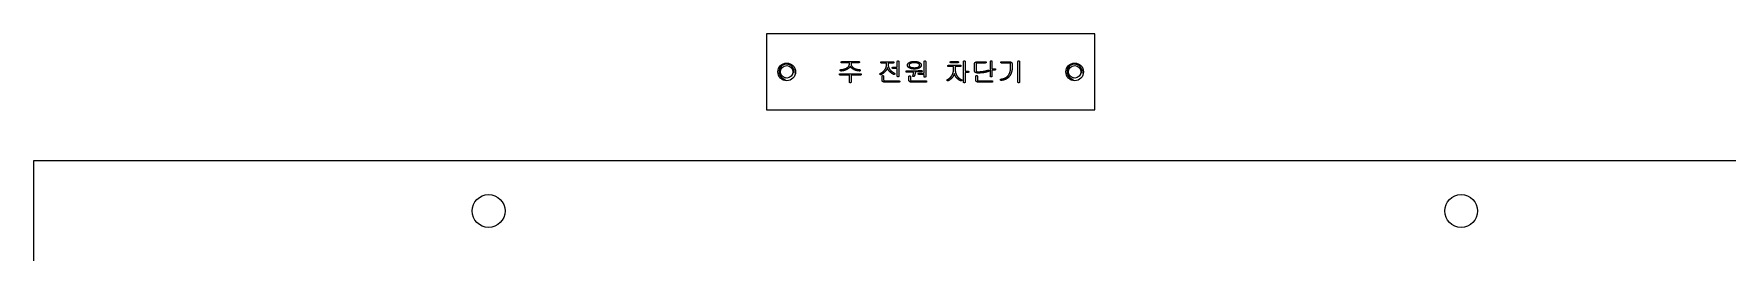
# Model space of a CAD drawing. Header units: millimetres. Extents: x 0 to 10092, y 0 to 7128.
# Drawn here: x 4389 to 4724.2, y 3740.6 to 3783.7 of the extents above; entities that cross this region are included whole.
import ezdxf

# ---------------------------------------------------------------- set-up
doc = ezdxf.new("R2010")
doc.units = ezdxf.units.MM
doc.header["$LTSCALE"] = 12
doc.layers.add('가시적인 것(ISO)', color=3, linetype='Continuous', lineweight=5, true_color=0x00ff00)
doc.layers.add('가시적인 좁은 것(ISO)', color=3, linetype='Continuous', lineweight=5, true_color=0x00ff00)

msp = doc.modelspace()

# ---------------------------------------------------------------- linework, layer by layer
at = {"layer": '가시적인 것(ISO)'}
for p, q in [((4599.017, 3783.709), (4534.017, 3783.709)), ((4534.017, 3783.709), (4534.017, 3768.709)), ((4599.017, 3768.709), (4599.017, 3783.709)), ((4550.449, 3777.973), (4548.931, 3777.973)), ((4548.936, 3778.238), (4552.278, 3778.238)), ((4550.449, 3777.797), (4550.449, 3777.973)), ((4550.75, 3777.973), (4550.75, 3777.792)), ((4552.278, 3777.973), (4550.75, 3777.973)), ((4557.791, 3777.953), (4556.765, 3777.953)), ((4556.77, 3778.217), (4559.123, 3778.217)), ((4557.791, 3777.673), (4557.791, 3777.953)), ((4558.097, 3777.953), (4558.097, 3777.683)), ((4559.123, 3777.953), (4558.097, 3777.953)), ((4559.029, 3777.129), (4559.915, 3777.129)), ((4559.915, 3777.129), (4559.915, 3778.233)), ((4560.226, 3778.238), (4560.226, 3775.378)), ((4565.221, 3775.958), (4565.221, 3778.233)), ((4565.532, 3778.238), (4565.532, 3775.3)), ((4571.055, 3777.248), (4570.029, 3777.248)), ((4570.035, 3777.512), (4572.387, 3777.512)), ((4570.542, 3778.248), (4571.869, 3778.248)), ((4571.89, 3777.984), (4570.542, 3777.984)), ((4571.055, 3776.704), (4571.055, 3777.248)), ((4571.361, 3777.248), (4571.361, 3776.704)), ((4572.387, 3777.248), (4571.361, 3777.248)), ((4573.035, 3774.191), (4573.035, 3778.233)), ((4573.34, 3778.233), (4573.34, 3776.336)), ((4575.195, 3776.492), (4575.195, 3777.73)), ((4575.501, 3777.642), (4575.501, 3776.517)), ((4575.698, 3778.217), (4577.34, 3778.217)), ((4577.335, 3777.953), (4575.765, 3777.953)), ((4578.34, 3775.367), (4578.34, 3778.238)), ((4578.646, 3778.238), (4578.646, 3776.813)), ((4580.553, 3778.217), (4582.086, 3778.217)), ((4582.097, 3777.953), (4580.558, 3777.953)), ((4582.346, 3777.124), (4582.346, 3777.73)), ((4582.641, 3777.725), (4582.641, 3777.113)), ((4583.791, 3774.201), (4583.791, 3778.233)), ((4584.102, 3778.233), (4584.102, 3774.201)), ((4550.449, 3775.585), (4548.568, 3775.585)), ((4548.589, 3775.849), (4552.62, 3775.849)), ((4550.449, 3774.196), (4550.449, 3775.585)), ((4550.75, 3775.585), (4550.75, 3774.201)), ((4552.631, 3775.585), (4550.75, 3775.585)), ((4556.895, 3774.626), (4556.895, 3775.315)), ((4557.206, 3775.315), (4557.206, 3774.668)), ((4560.252, 3774.165), (4557.408, 3774.165)), ((4557.46, 3774.429), (4560.252, 3774.429)), ((4559.915, 3776.87), (4559.055, 3776.87)), ((4559.915, 3775.378), (4559.915, 3776.87)), ((4563.112, 3776.165), (4561.77, 3776.15)), ((4562.195, 3774.626), (4562.195, 3775.279)), ((4562.506, 3775.279), (4562.506, 3774.668)), ((4565.568, 3774.165), (4562.688, 3774.165)), ((4562.76, 3774.429), (4565.568, 3774.429)), ((4563.112, 3775.937), (4563.112, 3776.165)), ((4564.698, 3776.217), (4563.423, 3776.181)), ((4563.423, 3776.181), (4563.423, 3775.973)), ((4564.195, 3775.958), (4565.221, 3775.958)), ((4565.221, 3775.699), (4564.226, 3775.699)), ((4565.221, 3775.3), (4565.221, 3775.699)), ((4573.34, 3776.336), (4573.915, 3776.336)), ((4573.34, 3776.082), (4573.34, 3774.191)), ((4573.915, 3776.082), (4573.34, 3776.082)), ((4575.449, 3774.637), (4575.449, 3775.321)), ((4575.755, 3775.321), (4575.755, 3774.668)), ((4578.646, 3774.165), (4575.962, 3774.165)), ((4576.004, 3774.429), (4578.646, 3774.429)), ((4578.646, 3776.813), (4579.211, 3776.813)), ((4578.646, 3776.549), (4578.646, 3775.367)), ((4579.211, 3776.549), (4578.646, 3776.549)), ((4534.017, 3768.709), (4599.017, 3768.709)), ((4389.017, 3353.709), (4389.017, 3758.709)), ((4389.017, 3758.709), (4744.017, 3758.709))]:
    msp.add_line(p, q, dxfattribs=at)
for centre, radius in [((4538.017, 3776.209), 1.75), ((4538.017, 3776.209), 1.229), ((4595.017, 3776.209), 1.75), ((4595.017, 3776.209), 1.229), ((4479.017, 3748.709), 3.25), ((4671.517, 3748.709), 3.25)]:
    msp.add_circle(centre, radius, dxfattribs=at)
for points in [[(4548.791, 3778.108), (4548.791, 3778.238), (4548.936, 3778.238)], [(4548.931, 3777.973), (4548.786, 3777.973), (4548.791, 3778.108)], [(4549.957, 3777.02), (4550.449, 3777.352), (4550.449, 3777.797)], [(4550.599, 3777.336), (4550.454, 3776.984), (4549.988, 3776.714)], [(4551.211, 3776.72), (4550.734, 3776.994), (4550.599, 3777.336)], [(4550.75, 3777.792), (4550.75, 3777.346), (4551.237, 3777.02)], [(4552.278, 3778.238), (4552.408, 3778.238), (4552.408, 3778.108)], [(4552.408, 3778.108), (4552.408, 3777.973), (4552.278, 3777.973)], [(4556.625, 3778.087), (4556.625, 3778.217), (4556.77, 3778.217)], [(4556.765, 3777.953), (4556.62, 3777.953), (4556.625, 3778.087)], [(4557.413, 3776.585), (4557.791, 3777.067), (4557.791, 3777.673)], [(4558.097, 3777.683), (4558.097, 3777.082), (4558.485, 3776.616)], [(4558.884, 3776.999), (4558.884, 3777.056), (4558.921, 3777.093)], [(4558.921, 3777.093), (4558.957, 3777.129), (4559.029, 3777.129)], [(4559.123, 3778.217), (4559.252, 3778.217), (4559.252, 3778.087)], [(4559.252, 3778.087), (4559.252, 3777.953), (4559.123, 3777.953)], [(4559.915, 3778.233), (4559.915, 3778.3), (4559.962, 3778.341)], [(4559.962, 3778.341), (4560.004, 3778.378), (4560.071, 3778.378)], [(4560.071, 3778.378), (4560.133, 3778.378), (4560.175, 3778.341)], [(4560.175, 3778.341), (4560.226, 3778.305), (4560.226, 3778.238)], [(4561.931, 3777.517), (4561.931, 3777.834), (4562.257, 3778.041)], [(4562.257, 3776.999), (4561.931, 3777.207), (4561.931, 3777.517)], [(4562.48, 3777.859), (4562.237, 3777.725), (4562.237, 3777.517)], [(4562.237, 3777.517), (4562.237, 3777.315), (4562.48, 3777.181)], [(4562.257, 3778.041), (4562.625, 3778.274), (4563.289, 3778.274)], [(4563.289, 3778.01), (4562.76, 3778.01), (4562.48, 3777.859)], [(4562.48, 3777.181), (4562.76, 3777.03), (4563.289, 3777.03)], [(4563.289, 3778.274), (4563.947, 3778.274), (4564.314, 3778.041)], [(4564.092, 3777.859), (4563.812, 3778.01), (4563.289, 3778.01)], [(4563.289, 3777.03), (4563.812, 3777.03), (4564.092, 3777.181)], [(4564.34, 3777.517), (4564.34, 3777.725), (4564.092, 3777.859)], [(4564.092, 3777.181), (4564.34, 3777.315), (4564.34, 3777.517)], [(4564.314, 3778.041), (4564.646, 3777.834), (4564.646, 3777.517)], [(4564.646, 3777.517), (4564.646, 3777.207), (4564.314, 3776.999)], [(4565.221, 3778.233), (4565.221, 3778.3), (4565.268, 3778.341)], [(4565.268, 3778.341), (4565.309, 3778.378), (4565.377, 3778.378)], [(4565.377, 3778.378), (4565.439, 3778.378), (4565.48, 3778.341)], [(4565.48, 3778.341), (4565.532, 3778.305), (4565.532, 3778.238)], [(4570.029, 3777.248), (4569.884, 3777.248), (4569.89, 3777.383)], [(4569.89, 3777.383), (4569.89, 3777.512), (4570.035, 3777.512)], [(4570.392, 3778.119), (4570.392, 3778.248), (4570.542, 3778.248)], [(4570.542, 3777.984), (4570.392, 3777.984), (4570.392, 3778.119)], [(4571.869, 3778.248), (4572.004, 3778.248), (4572.009, 3778.119)], [(4572.009, 3778.119), (4572.014, 3777.984), (4571.89, 3777.984)], [(4572.387, 3777.512), (4572.517, 3777.512), (4572.517, 3777.383)], [(4572.517, 3777.383), (4572.517, 3777.248), (4572.387, 3777.248)], [(4573.035, 3778.233), (4573.035, 3778.3), (4573.081, 3778.341)], [(4573.081, 3778.341), (4573.123, 3778.372), (4573.185, 3778.372)], [(4573.185, 3778.372), (4573.247, 3778.372), (4573.289, 3778.341)], [(4573.289, 3778.341), (4573.34, 3778.3), (4573.34, 3778.233)], [(4575.195, 3777.73), (4575.195, 3777.942), (4575.325, 3778.077)], [(4575.325, 3778.077), (4575.465, 3778.217), (4575.698, 3778.217)], [(4575.553, 3777.885), (4575.501, 3777.823), (4575.501, 3777.642)], [(4575.765, 3777.953), (4575.61, 3777.953), (4575.553, 3777.885)], [(4577.491, 3778.087), (4577.485, 3777.953), (4577.335, 3777.953)], [(4577.34, 3778.217), (4577.491, 3778.217), (4577.491, 3778.087)], [(4578.34, 3778.238), (4578.34, 3778.378), (4578.491, 3778.378)], [(4578.491, 3778.378), (4578.646, 3778.378), (4578.646, 3778.238)], [(4580.413, 3778.087), (4580.408, 3778.217), (4580.553, 3778.217)], [(4580.558, 3777.953), (4580.413, 3777.953), (4580.413, 3778.087)], [(4581.827, 3775.429), (4582.346, 3776.03), (4582.346, 3777.124)], [(4582.641, 3777.113), (4582.641, 3775.922), (4582.014, 3775.227)], [(4582.086, 3778.217), (4582.346, 3778.217), (4582.496, 3778.082)], [(4582.283, 3777.896), (4582.216, 3777.953), (4582.097, 3777.953)], [(4582.346, 3777.73), (4582.346, 3777.839), (4582.283, 3777.896)], [(4582.496, 3778.082), (4582.641, 3777.953), (4582.641, 3777.725)], [(4583.791, 3778.233), (4583.791, 3778.3), (4583.838, 3778.341)], [(4583.838, 3778.341), (4583.879, 3778.372), (4583.947, 3778.372)], [(4583.947, 3778.372), (4584.009, 3778.372), (4584.05, 3778.341)], [(4584.05, 3778.341), (4584.102, 3778.3), (4584.102, 3778.233)], [(4548.439, 3775.72), (4548.444, 3775.849), (4548.589, 3775.849)], [(4548.568, 3775.585), (4548.434, 3775.585), (4548.439, 3775.72)], [(4548.61, 3776.512), (4548.605, 3776.569), (4548.641, 3776.611)], [(4548.662, 3776.414), (4548.615, 3776.45), (4548.61, 3776.512)], [(4548.641, 3776.611), (4548.688, 3776.663), (4548.77, 3776.663)], [(4548.791, 3776.372), (4548.713, 3776.367), (4548.662, 3776.414)], [(4548.77, 3776.663), (4549.475, 3776.699), (4549.957, 3777.02)], [(4549.988, 3776.714), (4549.47, 3776.419), (4548.791, 3776.372)], [(4550.496, 3774.077), (4550.449, 3774.124), (4550.449, 3774.196)], [(4550.599, 3774.041), (4550.537, 3774.041), (4550.496, 3774.077)], [(4550.698, 3774.082), (4550.656, 3774.041), (4550.599, 3774.041)], [(4550.75, 3774.201), (4550.75, 3774.129), (4550.698, 3774.082)], [(4552.434, 3776.372), (4551.739, 3776.419), (4551.211, 3776.72)], [(4551.237, 3777.02), (4551.729, 3776.688), (4552.449, 3776.647)], [(4552.548, 3776.414), (4552.506, 3776.372), (4552.434, 3776.372)], [(4552.449, 3776.647), (4552.522, 3776.647), (4552.563, 3776.606)], [(4552.594, 3776.507), (4552.589, 3776.45), (4552.548, 3776.414)], [(4552.563, 3776.606), (4552.599, 3776.564), (4552.594, 3776.507)], [(4552.62, 3775.849), (4552.76, 3775.849), (4552.765, 3775.72)], [(4552.765, 3775.72), (4552.765, 3775.585), (4552.631, 3775.585)], [(4556.506, 3775.714), (4556.475, 3775.766), (4556.491, 3775.818)], [(4556.491, 3775.818), (4556.506, 3775.875), (4556.574, 3775.911)], [(4556.589, 3775.647), (4556.537, 3775.663), (4556.506, 3775.714)], [(4556.574, 3775.911), (4557.102, 3776.186), (4557.413, 3776.585)], [(4556.713, 3775.657), (4556.651, 3775.626), (4556.589, 3775.647)], [(4557.491, 3776.253), (4557.154, 3775.88), (4556.713, 3775.657)], [(4556.895, 3775.315), (4556.895, 3775.398), (4556.941, 3775.445)], [(4557.04, 3774.279), (4556.895, 3774.398), (4556.895, 3774.626)], [(4556.941, 3775.445), (4556.983, 3775.486), (4557.05, 3775.486)], [(4557.408, 3774.165), (4557.175, 3774.165), (4557.04, 3774.279)], [(4557.05, 3775.486), (4557.112, 3775.486), (4557.154, 3775.445)], [(4557.154, 3775.445), (4557.206, 3775.398), (4557.206, 3775.315)], [(4557.206, 3774.668), (4557.206, 3774.528), (4557.257, 3774.476)], [(4557.257, 3774.476), (4557.309, 3774.429), (4557.46, 3774.429)], [(4557.941, 3776.999), (4557.827, 3776.616), (4557.491, 3776.253)], [(4558.382, 3776.29), (4558.035, 3776.652), (4557.941, 3776.999)], [(4559.143, 3775.709), (4558.713, 3775.942), (4558.382, 3776.29)], [(4558.485, 3776.616), (4558.781, 3776.258), (4559.314, 3775.973)], [(4558.931, 3776.911), (4558.89, 3776.948), (4558.884, 3776.999)], [(4559.055, 3776.87), (4558.978, 3776.87), (4558.931, 3776.911)], [(4559.289, 3775.688), (4559.216, 3775.668), (4559.143, 3775.709)], [(4559.382, 3775.761), (4559.346, 3775.704), (4559.289, 3775.688)], [(4559.314, 3775.973), (4559.382, 3775.937), (4559.397, 3775.875)], [(4559.397, 3775.875), (4559.413, 3775.813), (4559.382, 3775.761)], [(4559.962, 3775.253), (4559.915, 3775.3), (4559.915, 3775.378)], [(4560.071, 3775.212), (4560.004, 3775.212), (4559.962, 3775.253)], [(4560.175, 3775.253), (4560.133, 3775.212), (4560.071, 3775.212)], [(4560.226, 3775.378), (4560.226, 3775.3), (4560.175, 3775.253)], [(4560.252, 3774.429), (4560.382, 3774.429), (4560.382, 3774.3)], [(4560.382, 3774.3), (4560.382, 3774.165), (4560.252, 3774.165)], [(4561.646, 3776.279), (4561.651, 3776.403), (4561.786, 3776.403)], [(4561.77, 3776.15), (4561.641, 3776.15), (4561.646, 3776.279)], [(4561.786, 3776.403), (4562.501, 3776.403), (4563.314, 3776.424)], [(4562.195, 3775.279), (4562.195, 3775.352), (4562.242, 3775.393)], [(4562.335, 3774.295), (4562.195, 3774.424), (4562.195, 3774.626)], [(4562.242, 3775.393), (4562.283, 3775.435), (4562.351, 3775.435)], [(4563.289, 3776.766), (4562.625, 3776.766), (4562.257, 3776.999)], [(4562.688, 3774.165), (4562.475, 3774.165), (4562.335, 3774.295)], [(4562.351, 3775.435), (4562.413, 3775.435), (4562.454, 3775.393)], [(4562.454, 3775.393), (4562.506, 3775.352), (4562.506, 3775.279)], [(4562.506, 3774.668), (4562.506, 3774.528), (4562.558, 3774.476)], [(4562.558, 3774.476), (4562.61, 3774.429), (4562.76, 3774.429)], [(4563.019, 3775.295), (4562.915, 3775.372), (4563.004, 3775.486)], [(4563.004, 3775.486), (4563.05, 3775.569), (4563.081, 3775.683)], [(4563.216, 3775.315), (4563.123, 3775.212), (4563.019, 3775.295)], [(4563.081, 3775.683), (4563.112, 3775.797), (4563.112, 3775.937)], [(4563.361, 3775.6), (4563.304, 3775.424), (4563.216, 3775.315)], [(4564.314, 3776.999), (4563.947, 3776.766), (4563.289, 3776.766)], [(4563.314, 3776.424), (4564.185, 3776.445), (4564.667, 3776.471)], [(4563.423, 3775.973), (4563.423, 3775.782), (4563.361, 3775.6)], [(4564.05, 3775.828), (4564.045, 3775.885), (4564.081, 3775.922)], [(4564.097, 3775.74), (4564.05, 3775.777), (4564.05, 3775.828)], [(4564.081, 3775.922), (4564.123, 3775.958), (4564.195, 3775.958)], [(4564.226, 3775.699), (4564.143, 3775.699), (4564.097, 3775.74)], [(4564.667, 3776.471), (4564.739, 3776.481), (4564.786, 3776.445)], [(4564.801, 3776.269), (4564.76, 3776.222), (4564.698, 3776.217)], [(4564.786, 3776.445), (4564.827, 3776.414), (4564.833, 3776.357)], [(4564.833, 3776.357), (4564.833, 3776.305), (4564.801, 3776.269)], [(4565.268, 3775.181), (4565.221, 3775.227), (4565.221, 3775.3)], [(4565.377, 3775.144), (4565.309, 3775.144), (4565.268, 3775.181)], [(4565.48, 3775.181), (4565.439, 3775.144), (4565.377, 3775.144)], [(4565.532, 3775.3), (4565.532, 3775.227), (4565.48, 3775.181)], [(4565.568, 3774.429), (4565.703, 3774.429), (4565.703, 3774.3)], [(4565.703, 3774.3), (4565.703, 3774.165), (4565.568, 3774.165)], [(4569.77, 3774.497), (4569.739, 3774.549), (4569.755, 3774.606)], [(4569.755, 3774.606), (4569.77, 3774.663), (4569.838, 3774.694)], [(4569.853, 3774.424), (4569.801, 3774.445), (4569.77, 3774.497)], [(4569.838, 3774.694), (4570.361, 3774.958), (4570.688, 3775.45)], [(4569.978, 3774.435), (4569.915, 3774.403), (4569.853, 3774.424)], [(4570.755, 3775.046), (4570.413, 3774.652), (4569.978, 3774.435)], [(4570.688, 3775.45), (4571.055, 3776.005), (4571.055, 3776.704)], [(4571.206, 3775.854), (4571.081, 3775.435), (4570.755, 3775.046)], [(4571.615, 3775.067), (4571.32, 3775.424), (4571.206, 3775.854)], [(4571.361, 3776.704), (4571.361, 3775.999), (4571.724, 3775.435)], [(4572.413, 3774.435), (4571.931, 3774.683), (4571.615, 3775.067)], [(4571.724, 3775.435), (4572.055, 3774.922), (4572.574, 3774.699)], [(4572.558, 3774.419), (4572.491, 3774.398), (4572.413, 3774.435)], [(4572.646, 3774.497), (4572.62, 3774.44), (4572.558, 3774.419)], [(4572.574, 3774.699), (4572.641, 3774.673), (4572.662, 3774.611)], [(4572.662, 3774.611), (4572.677, 3774.554), (4572.646, 3774.497)], [(4573.081, 3774.082), (4573.035, 3774.124), (4573.035, 3774.191)], [(4573.185, 3774.041), (4573.123, 3774.041), (4573.081, 3774.082)], [(4573.289, 3774.082), (4573.247, 3774.041), (4573.185, 3774.041)], [(4573.34, 3774.191), (4573.34, 3774.124), (4573.289, 3774.082)], [(4573.915, 3776.336), (4574.04, 3776.336), (4574.04, 3776.212)], [(4574.04, 3776.212), (4574.04, 3776.082), (4573.915, 3776.082)], [(4575.351, 3776.108), (4575.195, 3776.243), (4575.195, 3776.492)], [(4575.817, 3775.973), (4575.506, 3775.973), (4575.351, 3776.108)], [(4575.449, 3775.321), (4575.449, 3775.409), (4575.496, 3775.455)], [(4575.579, 3774.295), (4575.449, 3774.419), (4575.449, 3774.637)], [(4575.496, 3775.455), (4575.537, 3775.502), (4575.599, 3775.502)], [(4575.501, 3776.517), (4575.501, 3776.367), (4575.574, 3776.295)], [(4575.574, 3776.295), (4575.641, 3776.227), (4575.786, 3776.227)], [(4575.962, 3774.165), (4575.719, 3774.165), (4575.579, 3774.295)], [(4575.599, 3775.502), (4575.662, 3775.502), (4575.703, 3775.455)], [(4575.703, 3775.455), (4575.755, 3775.409), (4575.755, 3775.321)], [(4575.755, 3774.668), (4575.755, 3774.528), (4575.807, 3774.476)], [(4575.786, 3776.227), (4576.351, 3776.227), (4576.848, 3776.3)], [(4575.807, 3774.476), (4575.858, 3774.429), (4576.004, 3774.429)], [(4576.921, 3776.036), (4576.439, 3775.973), (4575.817, 3775.973)], [(4576.848, 3776.3), (4577.444, 3776.383), (4577.864, 3776.554)], [(4577.972, 3776.284), (4577.522, 3776.113), (4576.921, 3776.036)], [(4577.864, 3776.554), (4577.931, 3776.585), (4577.988, 3776.564)], [(4578.066, 3776.378), (4578.04, 3776.321), (4577.972, 3776.284)], [(4577.988, 3776.564), (4578.04, 3776.538), (4578.066, 3776.486)], [(4578.066, 3776.486), (4578.086, 3776.429), (4578.066, 3776.378)], [(4578.387, 3775.253), (4578.34, 3775.295), (4578.34, 3775.367)], [(4578.491, 3775.212), (4578.428, 3775.212), (4578.387, 3775.253)], [(4578.594, 3775.253), (4578.553, 3775.212), (4578.491, 3775.212)], [(4578.646, 3775.367), (4578.646, 3775.295), (4578.594, 3775.253)], [(4578.646, 3774.429), (4578.781, 3774.429), (4578.781, 3774.3)], [(4578.781, 3774.3), (4578.781, 3774.165), (4578.646, 3774.165)], [(4579.211, 3776.813), (4579.346, 3776.813), (4579.346, 3776.683)], [(4579.346, 3776.683), (4579.346, 3776.549), (4579.211, 3776.549)], [(4580.325, 3774.642), (4580.314, 3774.771), (4580.46, 3774.782)], [(4580.48, 3774.517), (4580.335, 3774.507), (4580.325, 3774.642)], [(4580.46, 3774.782), (4581.351, 3774.875), (4581.827, 3775.429)], [(4582.014, 3775.227), (4581.434, 3774.58), (4580.48, 3774.517)], [(4583.838, 3774.082), (4583.791, 3774.129), (4583.791, 3774.201)], [(4583.947, 3774.041), (4583.879, 3774.041), (4583.838, 3774.082)], [(4584.05, 3774.082), (4584.009, 3774.041), (4583.947, 3774.041)], [(4584.102, 3774.201), (4584.102, 3774.129), (4584.05, 3774.082)]]:
    msp.add_open_spline(points, degree=2, dxfattribs=at)
at = {"layer": '가시적인 좁은 것(ISO)'}
for centre in [(4538.017, 3776.209), (4595.017, 3776.209)]:
    msp.add_arc(centre, 1.5, 350, 260, dxfattribs=at)

doc.saveas('drawing.dxf')
